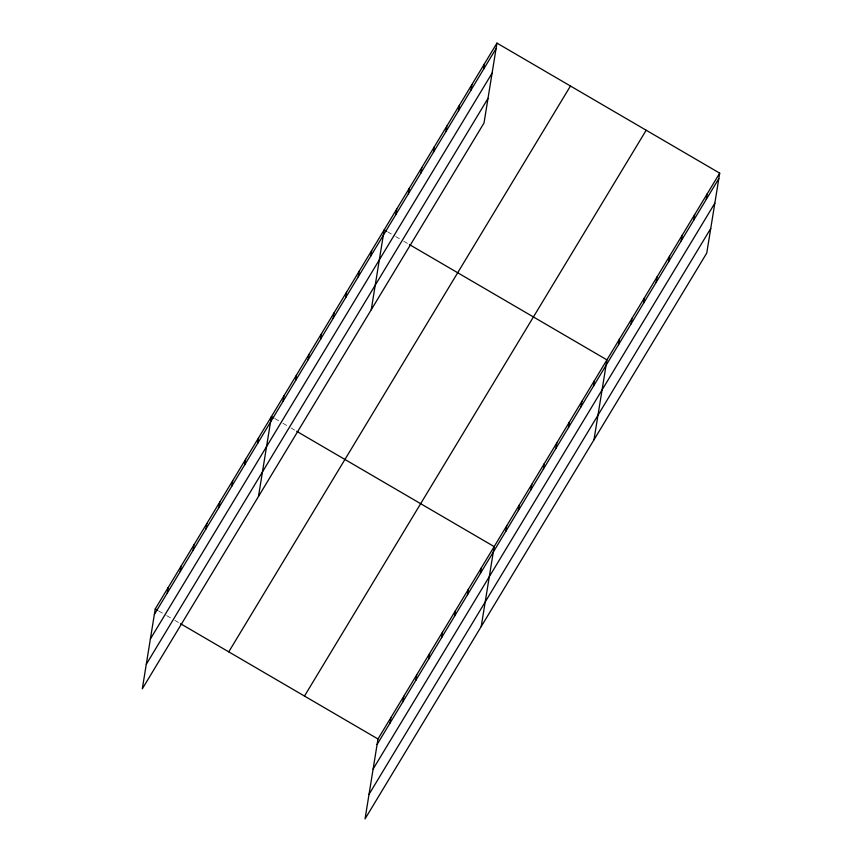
<?xml version="1.0" encoding="UTF-8"?>
<svg xmlns="http://www.w3.org/2000/svg" width="862" height="862" viewBox="0 0 862 862"><rect width="100%" height="100%" fill="white"/><g stroke="black" fill="none" stroke-linecap="round" stroke-linejoin="round"><path stroke-width="0.65" stroke-dasharray="4.31 3.23" d="M387.641 231.835L394.527 235.865M395.68 236.533L400.27 239.216M403.718 241.231L408.308 243.903M274.87 418.566L281.766 422.585M282.908 423.253L287.509 425.936M290.957 427.951L295.547 430.634M158.694 610.953L165.579 614.972M166.732 615.64L171.322 618.323M174.77 620.338L180.514 623.689"/><path stroke-width="1.29" d="M496.954 43.1L155.246 608.938L142.305 688.846L484.013 123.018L496.954 43.1L719.695 173.154L706.754 253.062L365.046 818.9L377.987 738.982L719.695 173.154M167.271 593.045L168.155 587.561M180.18 571.668L181.063 566.183M193.088 550.29L193.972 544.806M205.996 528.912L206.88 523.428M218.905 507.535L219.788 502.061M231.813 486.168L232.697 480.684M244.722 464.79L245.605 459.306M257.63 443.413L258.514 437.928M258.481 496.469L271.422 416.551L273.728 417.898M283.07 401.293L283.954 395.809M295.601 380.541L296.485 375.056M308.133 359.799L309.016 354.314M320.653 339.046L321.548 333.562M333.185 318.304L334.079 312.82M345.716 297.552L346.599 292.067M358.247 276.81L359.131 271.325M370.779 256.057L371.662 250.573M371.253 309.738L384.193 229.831L386.488 231.167M395.83 214.563L396.725 209.078M408.362 193.81L409.245 188.336M420.893 173.068L421.777 167.584M433.424 152.315L434.308 146.842M445.945 131.574L446.839 126.089M458.476 110.821L459.371 105.347M471.008 90.079L471.902 84.595M483.539 69.326L484.422 63.853M390.012 723.089L390.895 717.615M402.92 701.722L403.804 696.237M415.829 680.344L416.712 674.86M428.737 658.967L429.621 653.482M441.646 637.589L442.529 632.105M454.554 616.211L455.438 610.727M467.463 594.834L468.346 589.349M480.371 573.456L481.255 567.983M481.222 626.512L494.174 546.605L296.69 431.302M505.811 531.337L506.694 525.852M518.342 510.595L519.226 505.11M530.873 489.842L531.757 484.358M543.394 469.1L544.288 463.616M555.925 448.348L556.82 442.863M568.457 427.606L569.34 422.121M580.988 406.853L581.872 401.369M593.519 386.111L594.403 380.627M593.993 439.792L606.934 359.874L409.461 244.582M618.571 344.617L619.466 339.132M631.103 323.864L631.997 318.38M643.634 303.122L644.517 297.638M656.165 282.37L657.049 276.885M668.697 261.628L669.58 256.143M681.217 240.875L682.111 235.391M693.748 220.122L694.643 214.649M706.28 199.381L707.163 193.896M154.363 614.423L496.07 48.584M150.376 638.979L492.094 73.141M146.281 664.29L487.989 98.451M228.753 651.855L570.461 86.017M304.48 696.065L646.188 130.237M377.103 744.466L718.811 178.628M373.117 769.033L714.835 203.195M369.022 794.333L710.73 228.505M155.246 608.938L157.541 610.274M180.514 623.689L377.987 738.982"/></g></svg>
